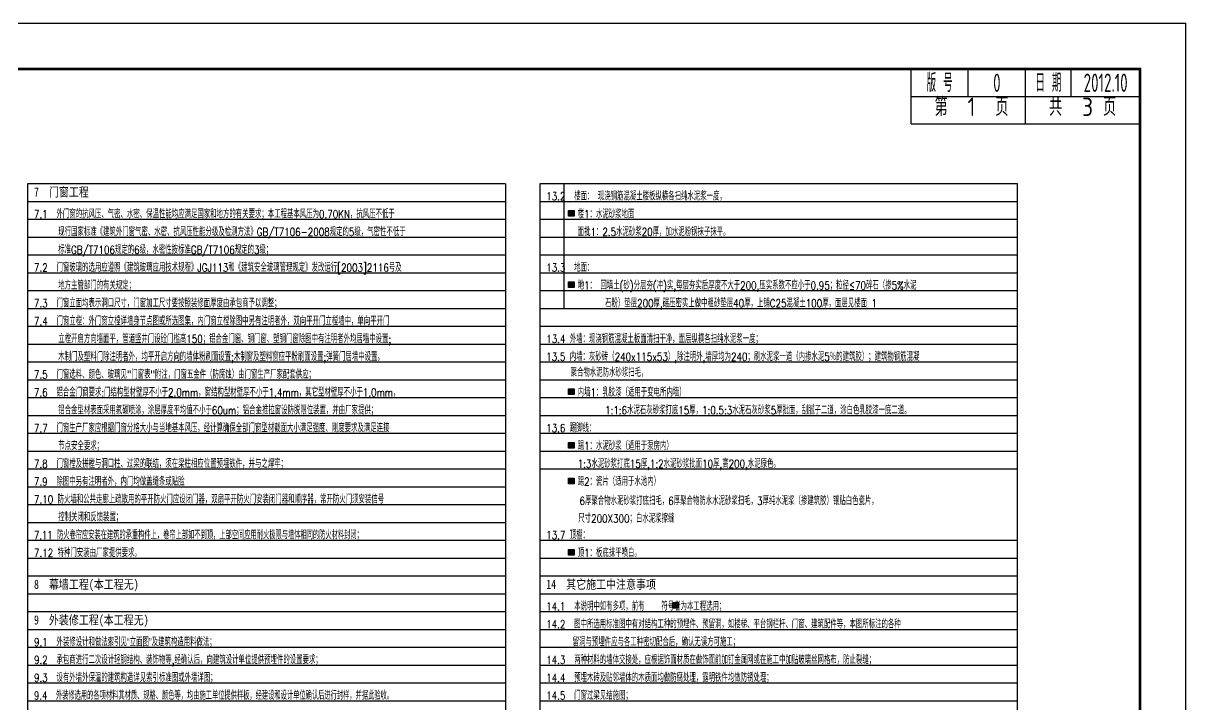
# Model space of a CAD drawing. Extents: x 45837 to 287007, y -98586 to 328021.
# Drawn here: x 62449 to 87837, y -24374 to -9486 of the extents above; entities that cross this region are included whole.
import ezdxf
from ezdxf.enums import TextEntityAlignment as Align

# ---------------------------------------------------------------- set-up
doc = ezdxf.new("R2010")
doc.units = 0
doc.header["$LTSCALE"] = 1000
doc.header["$MEASUREMENT"] = 0
for name, color, linetype in [('HIDE_B', 7, 'Continuous'), ('PUB_TEXT', 7, 'Continuous'), ('PUB_TITLE', 4, 'Continuous'), ('图框', 7, 'Continuous'), ('文字', 7, 'Continuous'), ('栏目', 3, 'Continuous'), ('次轮廓线', 7, 'Continuous'), ('页码', 3, 'Continuous')]:
    doc.layers.add(name, color=color, linetype=linetype)
doc.styles.add('HZTXT', font='SIMPLEX.shx', dxfattribs={"width": 0.8, "bigfont": 'gbhzfs.shx'})
doc.styles.get("Standard").update_dxf_attribs({"font": 'gbenor.shx', "bigfont": 'gbcbig.shx'})
doc.styles.add('STYLE4', font='SIMKAI.TTF', dxfattribs={"width": 0.8})

msp = doc.modelspace()

# ---------------------------------------------------------------- hatches: boundary and pattern name
at = {"layer": 'PUB_TEXT'}
for points in [[(74480.9, -13580.1), (74356.9, -13580.1), (74356.9, -13704), (74480.9, -13704)], [(74480.9, -15138.2), (74356.9, -15138.2), (74356.9, -15262.2), (74480.9, -15262.2)], [(74480.9, -17475.4), (74356.9, -17475.4), (74356.9, -17599.4), (74480.9, -17599.4)], [(74480.9, -18644.1), (74356.9, -18644.1), (74356.9, -18768), (74480.9, -18768)], [(74480.9, -19423.1), (74356.9, -19423.1), (74356.9, -19547.1), (74480.9, -19547.1)], [(74480.9, -20981.3), (74356.9, -20981.3), (74356.9, -21105.2), (74480.9, -21105.2)], [(76635, -22262.3), (76758.9, -22262.3), (76758.9, -22138.4), (76635, -22138.4)]]:
    msp.add_hatch(color=256, dxfattribs=at).paths.add_polyline_path(points)

# ---------------------------------------------------------------- linework, layer by layer
msp.add_line((45837, -9486.1), (87837, -9486.1))
at = {"layer": 'Defpoints', "color": 8}
for p, q in [((84165.4, -12996.1), (73727.8, -12996.1)), ((84165.4, -12996.1), (73727.8, -12996.1)), ((74252.2, -12996.1, 0), (74252.2, -15722.8)), ((72978.7, -13385.6), (62541.1, -13385.6)), ((84165.4, -13385.6), (73727.8, -13385.6)), ((72978.7, -13775.2), (62541.1, -13775.2)), ((84165.4, -13775.2), (73727.8, -13775.2)), ((72978.7, -14164.7), (62541.1, -14164.7)), ((84165.4, -14164.7), (73727.8, -14164.7)), ((72978.7, -14554.2), (62541.1, -14554.2)), ((84165.4, -14554.2), (73727.8, -14554.2)), ((84165.4, -14554.2), (73727.8, -14554.2)), ((72978.7, -14943.8), (62541.1, -14943.8)), ((84165.4, -14943.8), (73727.8, -14943.8)), ((72978.7, -15333.3), (62541.1, -15333.3)), ((84165.4, -15333.3), (73727.8, -15333.3)), ((72978.7, -15722.8), (62541.1, -15722.8)), ((84165.4, -15722.8), (73727.8, -15722.8)), ((72978.7, -16112.4), (62541.1, -16112.4)), ((84165.4, -16112.4), (73727.8, -16112.4)), ((84165.4, -16112.4), (73727.8, -16112.4)), ((72978.7, -16501.9), (62541.1, -16501.9)), ((84165.4, -16501.9), (73727.8, -16501.9)), ((72978.7, -16891.5), (62541.1, -16891.5)), ((84165.4, -16891.5), (73727.8, -16891.5)), ((72978.7, -17281), (62541.1, -17281)), ((84165.4, -17281), (73727.8, -17281)), ((72978.7, -17670.5), (62541.1, -17670.5)), ((84165.4, -17670.5), (73727.8, -17670.5)), ((72978.7, -18060.1), (62541.1, -18060.1)), ((84165.4, -18060.1), (73727.8, -18060.1)), ((72978.7, -18449.6), (62541.1, -18449.6)), ((84165.4, -18449.6), (73727.8, -18449.6)), ((72978.7, -18839.1), (62541.1, -18839.1)), ((84165.4, -18839.1), (73727.8, -18839.1)), ((72978.7, -19228.7), (62541.1, -19228.7)), ((84165.4, -19228.7), (73727.8, -19228.7)), ((72978.7, -19618.2), (62541.1, -19618.2)), ((72978.7, -20007.7), (62541.1, -20007.7)), ((72978.7, -20397.3), (62541.1, -20397.3)), ((72978.7, -20786.8), (62541.1, -20786.8)), ((84165.4, -20786.8), (73727.8, -20786.8)), ((72978.7, -21176.3), (62541.1, -21176.3)), ((84165.4, -21176.3), (73727.8, -21176.3)), ((84165.4, -21565.9), (73727.8, -21565.9)), ((84165.4, -21565.9), (73727.8, -21565.9)), ((72978.7, -21955.4), (62541.1, -21955.4)), ((84165.4, -21955.4), (73727.8, -21955.4)), ((72978.7, -22734.5), (62541.1, -22734.5)), ((84165.4, -22734.5), (73727.8, -22734.5)), ((72978.7, -23124), (62541.1, -23124)), ((84165.4, -23124), (73727.8, -23124)), ((72978.7, -23513.6), (62541.1, -23513.6)), ((84165.4, -23513.6), (73727.8, -23513.6)), ((72978.7, -23903.1), (62541.1, -23903.1)), ((84165.4, -23903.1), (73727.8, -23903.1)), ((72978.7, -24292.6), (62541.1, -24292.6)), ((84165.4, -24292.6), (73727.8, -24292.6))]:
    msp.add_line(p, q, dxfattribs=at)
at = {"layer": 'HIDE_B', "flags": 128}
msp.add_lwpolyline([(48837, -37186.1), (48837, -37186.1), (48837, -37186.1), (48837, -10486.1), (48837, -10486.1), (48837, -10486.1), (86837, -10486.1), (86837, -10486.1), (86837, -10486.1), (86837, -10486.1), (86837, -10486.1), (86837, -10486.1), (86837, -37186.1), (86837, -37186.1), (48837, -37186.1)], close=True, dxfattribs=at)
at = {"layer": 'PUB_TEXT', "color": 7, "elevation": 0}
msp.add_lwpolyline([(76635, -22138.4), (76758.9, -22138.4), (76758.9, -22262.3), (76635, -22262.3)], close=True, dxfattribs=at)
at = {"layer": 'PUB_TITLE'}
for p, q in [((62541.1, -12996.1), (62541.1, -35199.7)), ((72978.7, -12996.1), (62541.1, -12996.1)), ((72978.7, -12996.1), (62541.1, -12996.1)), ((72978.7, -12996.1), (72978.7, -35199.7)), ((73727.8, -12996.1, 0), (73727.8, -30914.8)), ((72978.7, -21565.9), (62541.1, -21565.9)), ((72978.7, -22345), (62541.1, -22345)), ((84165.4, -22345), (73727.8, -22345))]:
    msp.add_line(p, q, dxfattribs=at)
at = {"layer": 'PUB_TITLE', "elevation": 0}
for points in [[(72978.7, -12996.1), (62541.1, -12996.1)], [(73727.8, -30914.8), (84165.4, -30914.8), (84165.4, -12996.1), (73727.8, -12996.1)]]:
    msp.add_lwpolyline(points, dxfattribs=at)
for points in [[(74356.9, -13580.1), (74480.9, -13580.1), (74480.9, -13704), (74356.9, -13704)], [(74356.9, -15138.2), (74480.9, -15138.2), (74480.9, -15262.2), (74356.9, -15262.2)], [(74356.9, -17475.4), (74480.9, -17475.4), (74480.9, -17599.4), (74356.9, -17599.4)], [(74356.9, -18644.1), (74480.9, -18644.1), (74480.9, -18768), (74356.9, -18768)], [(74356.9, -19423.1), (74480.9, -19423.1), (74480.9, -19547.1), (74356.9, -19547.1)], [(74356.9, -20981.3), (74480.9, -20981.3), (74480.9, -21105.2), (74356.9, -21105.2)]]:
    msp.add_lwpolyline(points, close=True, dxfattribs=at)
at = {"layer": '图框', "linetype": 'Continuous'}
msp.add_lwpolyline([(87837, -39186.1), (87837, -9486.1)], dxfattribs=at)
at = {"layer": '图框', "linetype": 'Continuous', "const_width": 60}
msp.add_lwpolyline([(86837, -10486.1), (48837, -10486.1), (48837, -38186.1), (86837, -38186.1), (86837, -10486.1)], dxfattribs=at)
at = {"layer": '文字'}
for p, q in [((83087, -11086.1), (83087, -10486.1)), ((84337, -11086.1), (84337, -10486.1))]:
    msp.add_line(p, q, dxfattribs=at)
at = {"layer": '次轮廓线'}
msp.add_line((85337, -11086.1), (85337, -10486.1), dxfattribs=at)
at = {"layer": '页码'}
for p, q in [((81837, -11686.1), (81837, -10486.1)), ((81837, -11086.1), (86837, -11086.1)), ((81837, -11086.1), (86837, -11086.1)), ((84337, -11686.1), (84337, -11086.1)), ((81837, -11686.1), (86837, -11686.1))]:
    msp.add_line(p, q, dxfattribs=at)

# ---------------------------------------------------------------- texts
at = {"layer": 'PUB_TEXT', "color": 7}
for s, height, style, width, p in [('7  门窗工程', 199.76, 'STYLE4', 0.8, (62683.4, -13272.3)), ('13.2  楼面： 现浇钢筋混凝土楼板纵横各扫纯水泥浆一度，', 174.792, 'HZTXT', 0.8, (73870.1, -13354.5)), ('7.1  外门窗的抗风压、气密、水密、保温性能均应满足国家和地方的有关要求；本工程基本风压为0.70KN，抗风压不低于', 174.792, 'HZTXT', 0.8, (62683.4, -13744)), ('楼1：水泥砂浆地面', 174.79, 'HZTXT', 0.8, (74557.7, -13744, 0)), ('现行国家标准《建筑外门窗气密、水密、抗风压性能分级及检测方法》GB/T7106-2008规定的5级，气密性不低于', 174.792, 'HZTXT', 0.8, (63213, -14133.6)), ('面批1：2.5水泥砂浆20厚，加水泥粉钢抹子抹平。', 174.792, 'HZTXT', 0.8, (74557.7, -14133.6, 0)), ('标准GB/T7106规定的6级，水密性按标准GB/T7106规定的3级；', 174.792, 'HZTXT', 0.8, (63213, -14523.1)), ('7.2  门窗玻璃的选用应遵照《建筑玻璃应用技术规程》JGJ113和《建筑安全玻璃管理规定》发改运行[2003]2116号及', 174.792, 'HZTXT', 0.8, (62683.4, -14912.6)), ('13.3  地面：', 174.79, 'HZTXT', 0.8, (73870.1, -14912.6)), ('地方主管部门的有关规定；', 174.792, 'HZTXT', 0.8, (63213, -15302.2)), ('地1： 回填土(砂)分层夯(冲)实,每层夯实后厚度不大于200,压实系数不应小于0.95；粒径≤70碎石（掺5%%%水泥', 174.792, 'HZTXT', 0.8, (74557.7, -15302.2, 0)), ('7.3  门窗立面均表示洞口尺寸，门窗加工尺寸要按照装修面厚度由承包商予以调整；', 174.792, 'HZTXT', 0.8, (62683.4, -15691.7)), ('石粉）垫层200厚,碾压密实上做中粗砂垫层40厚，上铺C25混凝土100厚，面层见楼面 1 ', 174.792, 'HZTXT', 0.8, (75156.5, -15691.7)), ('7.4  门窗立樘：外门窗立樘详墙身节点图或所选图集，内门窗立樘除图中另有注明者外，双向平开门立樘墙中，单向平开门', 174.792, 'HZTXT', 0.8, (62683.4, -16081.2)), ('立樘开启方向墙面平，管道竖井门设砼门槛高150；铝合金门窗、钢门窗、塑钢门窗除图中有注明者外均居墙中设置;', 174.792, 'HZTXT', 0.8, (63213, -16470.8)), ('13.4 外墙：现浇钢筋混凝土板面清扫干净，面层纵横各扫纯水泥浆一度；', 174.792, 'HZTXT', 0.8, (73870.1, -16470.8)), ('木制门及塑料门除注明者外，均平开启方向的墙体粉刷面设置;木制窗及塑料窗应平粉刷面设置;弹簧门居墙中设置。', 174.792, 'HZTXT', 0.8, (63213, -16860.3)), ('13.5 内墙：灰砂砖（240x115x53）,除注明外,墙厚均为240；刷水泥浆一道（内掺水泥5％的建筑胶）；建筑物钢筋混凝', 174.792, 'HZTXT', 0.8, (73870.1, -16860.3)), ('7.5  门窗选料、颜色、玻璃见"门窗表"附注，门窗五金件（防腐蚀）由门窗生产厂家配套供应；', 174.792, 'HZTXT', 0.8, (62683.4, -17249.9)), ('聚合物水泥防水砂浆扫毛，', 174.792, 'HZTXT', 0.8, (74403.5, -17206.2)), ('7.6  铝合金门窗要求:门结构型材壁厚不小于2.0mm，窗结构型材壁厚不小于1.4mm，其它型材壁厚不小于1.0mm，', 174.792, 'HZTXT', 0.8, (62683.4, -17639.4)), ('内墙1：乳胶漆（适用于变电所内墙）', 174.792, 'HZTXT', 0.8, (74557.7, -17639.4)), ('铝合金型材表面采用氟碳喷涂，涂层厚度平均值不小于60um；铝合金推拉窗设防脱限位装置，并由厂家提供；', 174.792, 'HZTXT', 0.8, (63213, -18028.9)), ('1:1:6水泥石灰砂浆打底15厚，1:0.5:3水泥石灰砂浆5厚批面，刮腻子二道，涂白色乳胶漆一底二道。', 174.792, 'HZTXT', 0.8, (75156.5, -18028.9)), ('7.7  门窗生产厂家应根据门窗分格大小与当地基本风压，经计算确保全部门窗型材截面大小满足强度、刚度要求及满足连接', 174.792, 'HZTXT', 0.8, (62683.4, -18418.5)), ('13.6 踢脚线：', 174.79, 'HZTXT', 0.8, (73870.1, -18418.5)), ('节点安全要求；', 174.79, 'HZTXT', 0.8, (63213, -18808)), ('踢1：水泥砂浆（适用于泵房内）', 174.792, 'HZTXT', 0.8, (74557.7, -18808)), ('7.8  门窗樘及拼樘与洞口柱、过梁的联结，须在梁柱相应位置预埋铁件，并与之焊牢；', 174.792, 'HZTXT', 0.8, (62683.4, -19197.5)), ('1:3水泥砂浆打底15厚,1:2水泥砂浆批面10厚,高200,水泥原色。', 174.792, 'HZTXT', 0.8, (74557.7, -19197.5)), ('7.9  除图中另有注明者外，内门均做盖缝条或贴脸', 174.792, 'HZTXT', 0.8, (62683.4, -19587.1)), ('踢2：瓷片（适用于水池内）', 174.792, 'HZTXT', 0.8, (74557.7, -19587.1)), ('7.10 防火墙和公共走廊上疏散用的平开防火门应设闭门器，双扇平开防火门安装闭门器和顺序器，常开防火门须安装信号', 174.792, 'HZTXT', 0.8, (62683.4, -19976.6)), ('6厚聚合物水泥砂浆打底扫毛，6厚聚合物防水水泥砂浆扫毛，3厚纯水泥浆（掺建筑胶）镶贴白色瓷片，', 174.792, 'HZTXT', 0.8, (74597.8, -20009.1)), ('控制关闭和反馈装置；', 174.79, 'HZTXT', 0.8, (63213, -20366.1)), ('尺寸200X300；白水泥浆擦缝', 174.792, 'HZTXT', 0.8, (74571.5, -20394.5)), ('7.11 防火卷帘应安装在建筑的承重构件上，卷帘上部如不到顶，上部空间应用耐火极限与墙体相同的防火材料封闭；', 174.792, 'HZTXT', 0.78, (62683.4, -20755.7)), ('13.7 顶棚：', 174.79, 'HZTXT', 0.8, (73870.1, -20755.7)), ('7.12 特种门安装由厂家提供要求。', 174.792, 'HZTXT', 0.8, (62683.4, -21145.2)), ('顶1：板底抹平喷白。', 174.79, 'HZTXT', 0.8, (74557.7, -21145.2)), ('8  幕墙工程(本工程无)', 199.762, 'STYLE4', 0.8, (62683.4, -21842.1)), ('14  其它施工中注意事项', 199.762, 'STYLE4', 0.8, (73870.1, -21842.1)), ('14.1  本说明中如有多项，前有   符号者为本工程选用；', 174.792, 'HZTXT', 0.8, (73870.1, -22313.8)), ('9  外装修工程(本工程无)  ', 199.762, 'STYLE4', 0.8, (62683.4, -22621.1)), ('14.2  图中所选用标准图中有对结构工种的预埋件、预留洞，如楼梯、平台钢栏杆、门窗、建筑配件等，本图所标注的各种', 174.792, 'HZTXT', 0.8, (73870.1, -22703.4)), ('9.1  外装修设计和做法索引见“立面图”及建筑构造用料做法；', 174.792, 'HZTXT', 0.8, (62683.4, -23092.9)), ('留洞与预埋件应与各工种密切配合后，确认无误方可施工；', 174.792, 'HZTXT', 0.8, (74448.9, -23092.9)), ('9.2  承包商进行二次设计轻钢结构、装饰物等,经确认后，向建筑设计单位提供预埋件的设置要求；', 174.792, 'HZTXT', 0.8, (62683.4, -23482.4)), ('14.3  两种材料的墙体交接处，应根据饰面材质在做饰面前加钉金属网或在施工中加贴玻璃丝网格布，防止裂缝；', 174.792, 'HZTXT', 0.8, (73870.1, -23482.4)), ('9.3  设有外墙外保温的建筑构造详见索引标准图或外墙详图；', 174.792, 'HZTXT', 0.8, (62683.4, -23872)), ('14.4  预埋木砖及贴邻墙体的木质面均做防腐处理，露明铁件均做防锈处理；', 174.792, 'HZTXT', 0.8, (73870.1, -23872)), ('9.4  外装修选用的各项材料其材质、规格、颜色等，均由施工单位提供样板，经建设和设计单位确认后进行封样，并据此验收。', 174.792, 'HZTXT', 0.78, (62683.4, -24261.5)), ('14.5  门窗过梁见结施图；', 174.792, 'HZTXT', 0.8, (73870.1, -24261.5))]:
    msp.add_text(s, height=height, dxfattribs=dict(at, style=style, width=width)).set_placement(p)
at = {"layer": '文字', "width": 0.7}
for s, p in [('版 号', (82462, -10786.1)), ('0', (83712, -10786.1)), ('日 期', (84837, -10786.1)), ('2012.10', (86087, -10786.1))]:
    msp.add_text(s, height=400, dxfattribs=at).set_placement(p, align=Align.MIDDLE_CENTER)
at = {"layer": '栏目', "char_height": 500, "width": 2859.111, "attachment_point": 1}
for s, insert in [('{\\H0.8x;第  1  页}', (82350.7, -11111.6)), ('{\\H0.8x;共  3 页}', (84850.7, -11111.6))]:
    msp.add_mtext(s, dxfattribs=dict(at, insert=insert))

doc.saveas('drawing.dxf')
